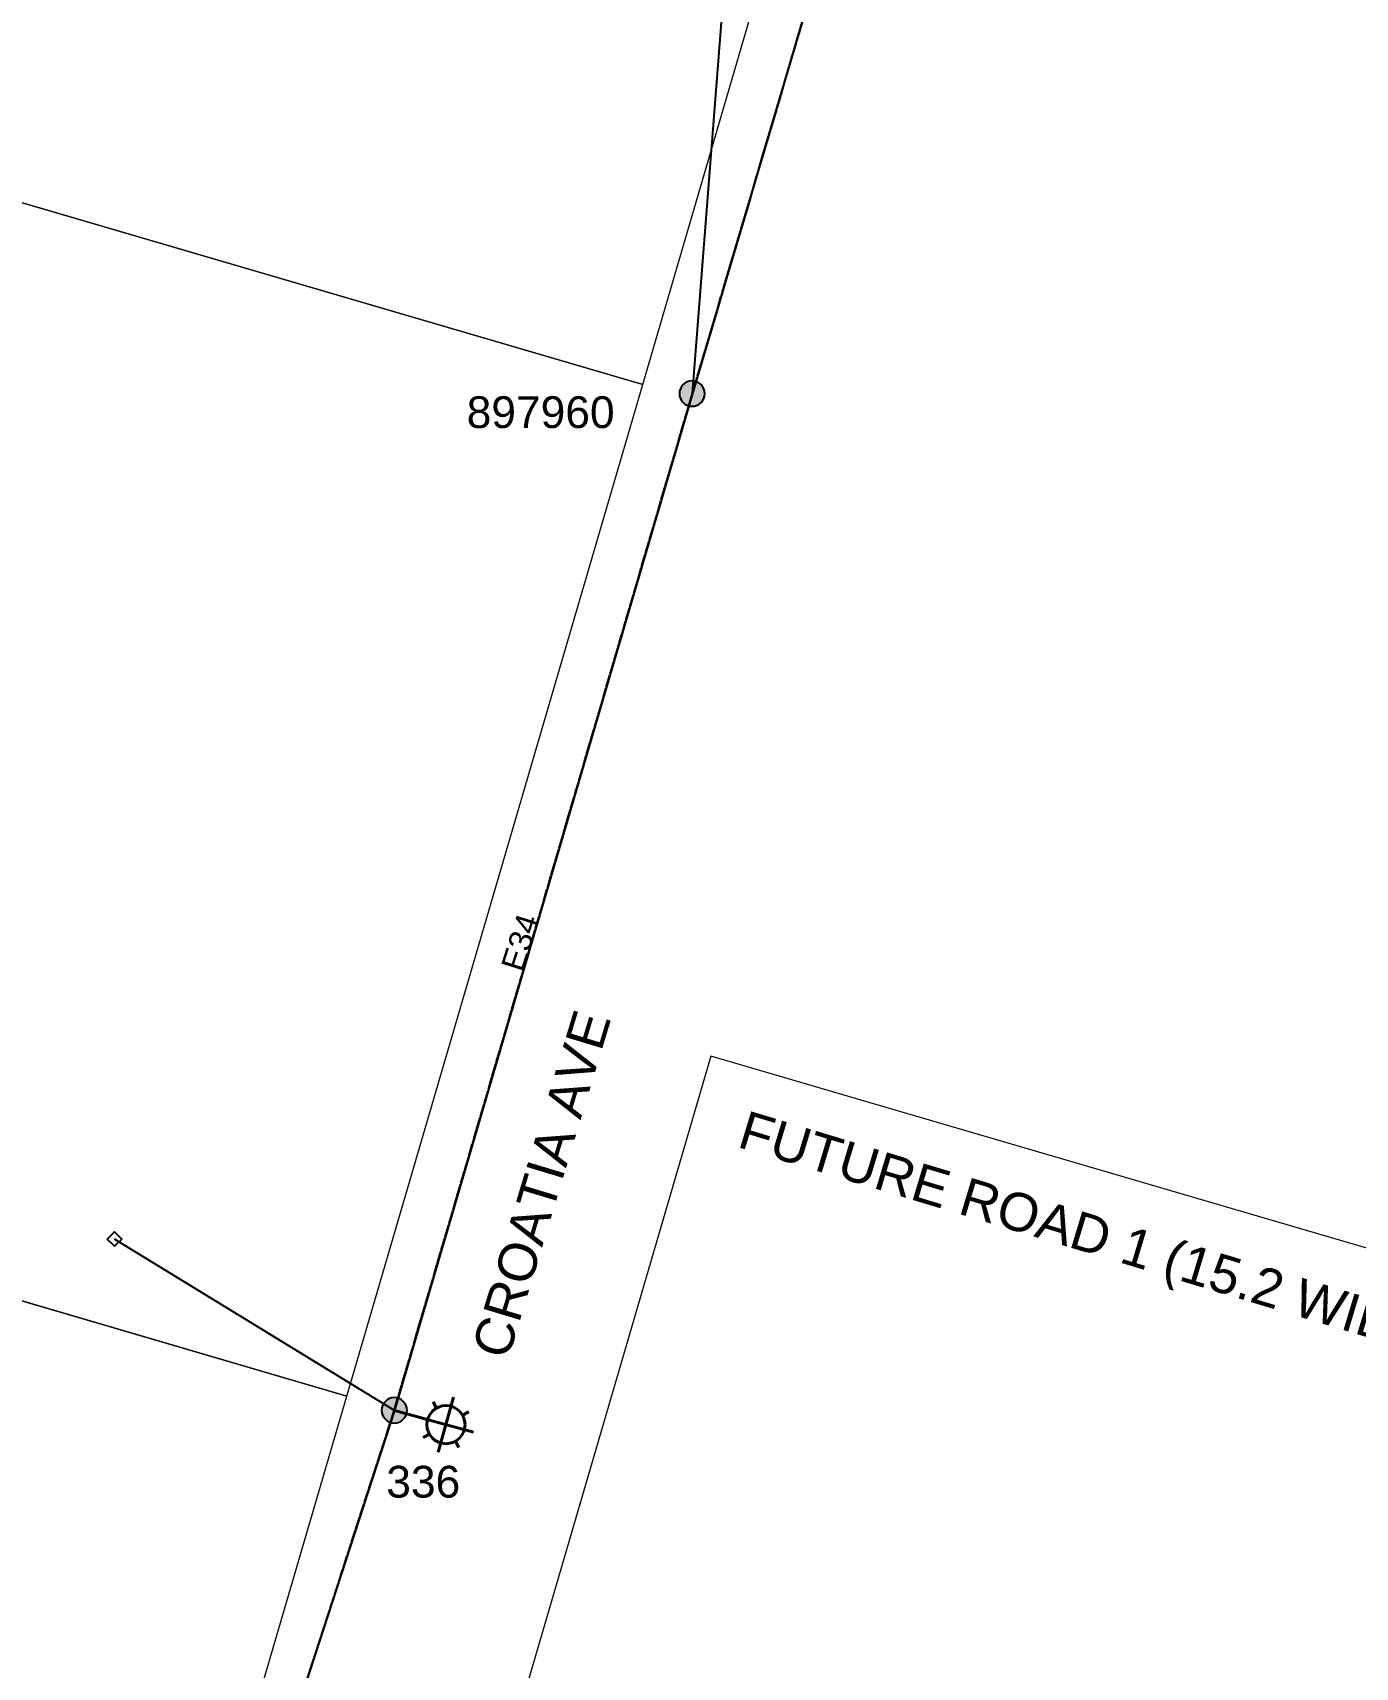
# Model space of a CAD drawing. Header units: metres. Extents: x 302050 to 303650, y 6239465 to 6240758.
# Drawn here: x 302398.9 to 302503, y 6239969.4 to 6240098.1 of the extents above; entities that cross this region are included whole.
import ezdxf
from ezdxf.enums import TextEntityAlignment as Align

# ---------------------------------------------------------------- set-up
doc = ezdxf.new("R2010")
doc.units = ezdxf.units.M
doc.linetypes.add('Cable Exist OH', pattern=[1, 1, 0])
doc.layers.get('0').update_dxf_attribs({"color": 6})
doc.layers.add('Cadastre Land Parcels_SP_EXT', color=9, linetype='Continuous', lineweight=5)
for name, color, linetype in [('Equip_SP_SL_EXT', 7, 'Continuous'), ('Mains_LV_EXT', 7, 'Continuous'), ('Mains_SL_EXT', 4, 'Continuous'), ('Notes', 7, 'Continuous'), ('OH_Details_SP_MISC', 7, 'Continuous'), ('Services_SP_EXT', 7, 'Continuous'), ('SupportsOH_SP_TR_HV_LV_SL_EXT', 7, 'Continuous')]:
    doc.layers.add(name, color=color, linetype=linetype)
doc.styles.add('iecARIAL', font='arial.ttf', dxfattribs={"height": 2})
doc.styles.add('POLE_LABEL', font='arial.ttf')
doc.styles.get("Standard").update_dxf_attribs({"font": 'arial.ttf'})

# ---------------------------------------------------------------- blocks, each defined once
blk = doc.blocks.new('SL_LANTERN_EXT')
at = {"lineweight": 40}
for p, q in [((0, 1.97), (0, 6.47)), ((-1.46, 5.68), (-1.06, 5.28)), ((1.46, 5.68), (1.06, 5.28)), ((-2.25, 4.22), (2.25, 4.22)), ((-1.46, 2.76), (-1.06, 3.16)), ((0, 0), (0, 2.72)), ((1.46, 2.76), (1.06, 3.16))]:
    blk.add_line(p, q, dxfattribs=at)
blk.add_circle((0, 4.22), 1.5, dxfattribs=at)
at = {"style": 'iecARIAL', "flags": 9}
blk.add_attdef('ASSET_NUM', (1.5, 1.5), '', height=2.5, dxfattribs=at)
for tag, p, height, flags in [('CONSTRUCTED_VOLTAGE', (0.98, -0.65), 0.2, 9), ('CONTROL_TYPE', (0.98, -0.85), 0.2, 9), ('LANTERN_PURPOSE', (0.98, -1.05), 0.2, 9), ('LANTERN_TYPE', (0.98, -1.25), 0.2, 9), ('NO_PHASES', (0.98, -1.45), 0.2, 9), ('LNUMBER', (2.18, -3.25), 2.5, 8), ('OPERATING_VOLTAGE', (0.98, -1.65), 0.2, 9), ('ORIENTATION', (0.98, -1.85), 0.2, 9), ('OWNED_BY', (0.98, -2.05), 0.2, 9), ('STATE', (0.98, -2.25), 0.2, 9), ('USAGE', (0.98, -2.45), 0.2, 9), ('CEXIST', (0.98, -2.65), 0.2, 9), ('CNEW', (0.98, -2.85), 0.2, 9), ('CNUMBER', (0.98, -3.05), 0.2, 9), ('CREMOVE', (0.98, -3.25), 0.2, 9), ('CREPLACE', (0.98, -3.45), 0.2, 9), ('LKINGHEIGHT', (0.98, -3.65), 0.2, 9), ('LBRACKET', (0.98, -3.85), 0.2, 9), ('LBRACKETVOCAB', (0.98, -4.05), 0.2, 9), ('LCATEGORY', (0.98, -4.25), 0.2, 9), ('LCHARGE1', (0.98, -4.45), 0.2, 9), ('LCHARGE1PERCENT', (0.98, -4.65), 0.2, 9), ('LCHARGE2', (0.98, -4.85), 0.2, 9), ('LCHARGE2PERCENT', (0.98, -5.05), 0.2, 9), ('LCHARGE3', (0.98, -5.25), 0.2, 9), ('LCHARGE3PERCENT', (0.98, -5.45), 0.2, 9), ('LEXIST', (0.98, -5.65), 0.2, 9), ('LLAMP', (0.98, -5.85), 0.2, 9), ('LLAMPVOCAB', (0.98, -6.05), 0.2, 9), ('LMAST', (0.98, -6.25), 0.2, 9), ('LMASTVOCAB', (0.98, -6.45), 0.2, 9), ('LNEW', (0.98, -6.65), 0.2, 9), ('LANTNUMBER', (0.98, -6.85), 0.2, 9), ('LOUTREACH', (0.98, -7.25), 0.2, 9), ('LOUTREACHVOCAB', (0.98, -7.45), 0.2, 9), ('LRATECODE', (0.98, -7.65), 0.2, 9), ('LREMOVE', (0.98, -7.85), 0.2, 9), ('LREPLACE', (0.98, -8.05), 0.2, 9), ('LTYPE', (0.98, -8.25), 0.2, 9), ('LTYPEVOCAB', (0.98, -8.45), 0.2, 9), ('LEGEND', (0.98, -8.65), 0.2, 9), ('LOCATION', (0.98, -8.85), 0.2, 9), ('NOTES', (0.98, -9.05), 0.2, 9), ('STREETNAME', (0.98, -9.25), 0.2, 9), ('SUBURB', (0.98, -9.45), 0.2, 1)]:
    blk.add_attdef(tag, p, '', height=height, dxfattribs=dict(flags=flags))
blk = doc.blocks.new('CCP_EXT')
at = {"flags": 9}
for tag, p in [('STATE', (0, -1.8)), ('LEGEND', (0, -1.4)), ('LIFE_SUPPORT', (0, -1.6)), ('NOTES', (0, -2))]:
    blk.add_attdef(tag, text='', height=0.2, dxfattribs=at).set_placement(p, align=Align.MIDDLE_LEFT)
blk.add_wipeout([(0, 0.57), (0.57, 0), (0, -0.57), (-0.57, 0)])
blk.add_lwpolyline([(-0.57, 0), (0, 0.57), (0.57, 0), (0, -0.57), (-0.57, 0)])
at = {"flags": 1}
blk.add_attdef('Z', (0, 0), '', height=0.2, dxfattribs=at)
at = {"flags": 9}
for tag, p in [('CCP_TYPE', (0, 0)), ('CONSTRUCTED_VOLTAGE', (0, -0.2)), ('OPERATING_VOLTAGE', (0, -0.6)), ('ORIENTATION', (0, -0.8)), ('OWNED_BY', (0, -1)), ('NO_PHASES', (0, -0.4)), ('USAGE', (0, -1.2))]:
    blk.add_attdef(tag, text='', height=0.2, dxfattribs=at).set_placement(p, align=Align.MIDDLE_LEFT)
blk = doc.blocks.new('POLE_EXT')
blk.add_hatch(color=256).paths.add_polyline_path([(-1, 0, 1), (1, 0, 1)])
blk.add_lwpolyline([(-1, 0, 1), (1, 0, 1)], format="xyb", close=True)
for tag, height, flags, p in [('pNumber', 2.5, 8, (-17.84, 2.07)), ('OWNED_BY', 0.2, 9, (1.35, -0.4)), ('SPECIAL_USE', 0.2, 9, (1.35, -0.8)), ('STATE', 0.2, 9, (1.35, -1)), ('PARENT', 0.2, 9, (1.35, -0.6)), ('USAGE', 0.2, 9, (1.35, -1.2)), ('cLV', 0.2, 9, (1.35, -1.4)), ('hDepth', 0.2, 9, (1.35, -1.6)), ('hDia', 0.2, 9, (1.35, -1.8)), ('cHV', 0.2, 9, (1.35, -2)), ('LBRACKET', 0.2, 9, (1.35, -2.2)), ('LExisting', 0.2, 9, (1.35, -2.4)), ('LANTNUMBER', 0.2, 9, (1.35, -2.6)), ('cLinedev', 0.2, 9, (1.35, -3.4)), ('pExisting', 0.2, 9, (1.35, -3.8)), ('LOther', 0.2, 9, (1.35, -2.8)), ('LRemove', 0.2, 9, (1.35, -3)), ('LEGEND', 0.2, 9, (1.35, -3.2)), ('LOCATION', 0.2, 9, (1.35, -3.6)), ('pFooting', 0.2, 9, (1.35, -4.4)), ('pNew', 0.2, 9, (1.35, -4.6)), ('pRelocate', 0.2, 9, (1.35, -5)), ('pRemove', 0.2, 9, (1.35, -5.2)), ('PFNUMBER', 0.2, 9, (1.35, -4)), ('NEWPFNUMBER', 0.2, 9, (1.35, -4.2)), ('pReplace', 0.2, 9, (1.35, -5.4)), ('pStay', 0.2, 9, (1.35, -5.6)), ('pType', 0.2, 9, (1.35, -5.8)), ('cspan', 0.2, 9, (1.35, -6)), ('STREETNAME', 0.2, 9, (1.35, -6.2)), ('SUBURB', 0.2, 9, (1.35, -6.4)), ('OPERATED_BY', 0.2, 9, (1.36, -7.01)), ('NOTES', 0.2, 9, (1.35, -6.6)), ('MAINTAINED_BY', 0.2, 9, (1.36, -6.81))]:
    blk.add_attdef(tag, text='', height=height, dxfattribs=dict(flags=flags)).set_placement(p, align=Align.MIDDLE_LEFT)
at = {"style": 'POLE_LABEL'}
for tag, height, flags, p in [('ASSET_NUM', 2.5, 8, (2, 2)), ('STRUCTURE_PLANT_NUMBER', 0.2, 9, (1.35, 0.03)), ('STREET_CODE', 0.2, 9, (1.35, -0.2))]:
    blk.add_attdef(tag, text='', height=height, dxfattribs=dict(at, flags=flags)).set_placement(p, align=Align.MIDDLE_LEFT)
at = {"flags": 1}
blk.add_attdef('Z', (1.35, -7.33), '', height=0.2, dxfattribs=at)

msp = doc.modelspace()

# ---------------------------------------------------------------- linework, layer by layer
at = {"layer": 'Cadastre Land Parcels_SP_EXT', "linetype": 'Continuous'}
for points in [[(302464.39, 6240130.22), (302464.66, 6240131.02), (302464.91, 6240131.82), (302465.04, 6240132.25), (302465.16, 6240132.63), (302465.41, 6240133.44), (302465.67, 6240134.24), (302466.08, 6240138.95), (302464.73, 6240141.84), (302464.08, 6240143.22), (302460.2, 6240145.91), (302403.86, 6240166.11), (302396.52, 6240162.37), (302375.69, 6240091.2), (302446.91, 6240070.36), (302464.39, 6240130.22)], [(302446.91, 6240070.36), (302375.69, 6240091.2), (302352.38, 6240011.56), (302423.59, 6239990.71), (302446.91, 6240070.36)], [(302566.75, 6239983.99), (302452.27, 6240017.49), (302406.18, 6239859.95), (302544.01, 6239819.61), (302566.75, 6239983.99)], [(302423.59, 6239990.71), (302388.04, 6240001.12), (302364.75, 6239921.47), (302400.29, 6239911.07), (302423.59, 6239990.71)]]:
    msp.add_lwpolyline(points, close=True, dxfattribs=at)
at = {"layer": 'Mains_LV_EXT', "linetype": 'Cable Exist OH'}
for points in [[(302473.33, 6240145.82), (302450.79, 6240069.65)], [(302450.79, 6240069.65), (302427.31, 6239989.58)], [(302427.31, 6239989.58), (302404.43, 6239918.95)]]:
    msp.add_lwpolyline(points, dxfattribs=at)
at = {"layer": 'Mains_SL_EXT', "linetype": 'Cable Exist OH'}
msp.add_lwpolyline([(302473.33, 6240145.82), (302450.82, 6240069.65), (302427.34, 6239989.59)], dxfattribs=at)
at = {"layer": 'OH_Details_SP_MISC', "color": 7, "linetype": 'Continuous', "flags": 128}
msp.add_lwpolyline([(302473.28, 6240145.82), (302450.82, 6240069.65), (302427.34, 6239989.59), (302412.31, 6239943.32)], dxfattribs=at)
at = {"layer": 'Services_SP_EXT'}
msp.add_lwpolyline([(302453.41, 6240102.95), (302450.79, 6240069.65)], dxfattribs=at)

# ---------------------------------------------------------------- block references
at = {"layer": 'Equip_SP_SL_EXT', "rotation": 254.5006134856859}
msp.add_blockref('SL_LANTERN_EXT', (302427.34, 6239989.59), dxfattribs=at)
at = {"layer": 'SupportsOH_SP_TR_HV_LV_SL_EXT'}
ref = msp.add_blockref('POLE_EXT', (302450.79, 6240069.65), dxfattribs=at)
ref.add_attrib('ASSET_NUM', '897960', dxfattribs={"layer": '0', "height": 2.5, "style": 'POLE_LABEL'}).set_placement((302444.69, 6240068.19), align=Align.MIDDLE_RIGHT)
ref = msp.add_blockref('POLE_EXT', (302427.34, 6239989.59), dxfattribs=at)
ref.add_attrib('ASSET_NUM', '336', dxfattribs={"layer": '0', "height": 2.5, "style": 'POLE_LABEL'}).set_placement((302432.53, 6239985.22), align=Align.TOP_RIGHT)

# ---------------------------------------------------------------- texts
at = {"layer": 'Mains_LV_EXT'}
msp.add_text('E34', height=1.8, rotation=72.4389, dxfattribs=at).set_placement((302437.43, 6240024.03))
at = {"layer": 'Notes'}
for s, rotation, p in [('CROATIA AVE', 73.162, (302436.27, 6239993.48)), ('FUTURE ROAD 1 (15.2 WIDE) (FUTURE WORKS BY OTHERS)', 343.198, (302454.25, 6240010.36))]:
    msp.add_text(s, height=3, rotation=rotation, dxfattribs=at).set_placement(p)

# ---------------------------------------------------------------- next in the draw order: block references
at = {"layer": 'Services_SP_EXT'}
msp.add_blockref('CCP_EXT', (302405.3, 6240003.08), dxfattribs=at)

# ---------------------------------------------------------------- next in the draw order: linework, layer by layer
msp.add_lwpolyline([(302427.34, 6239989.59), (302405.3, 6240003.08)], dxfattribs=at)

doc.saveas('drawing.dxf')
